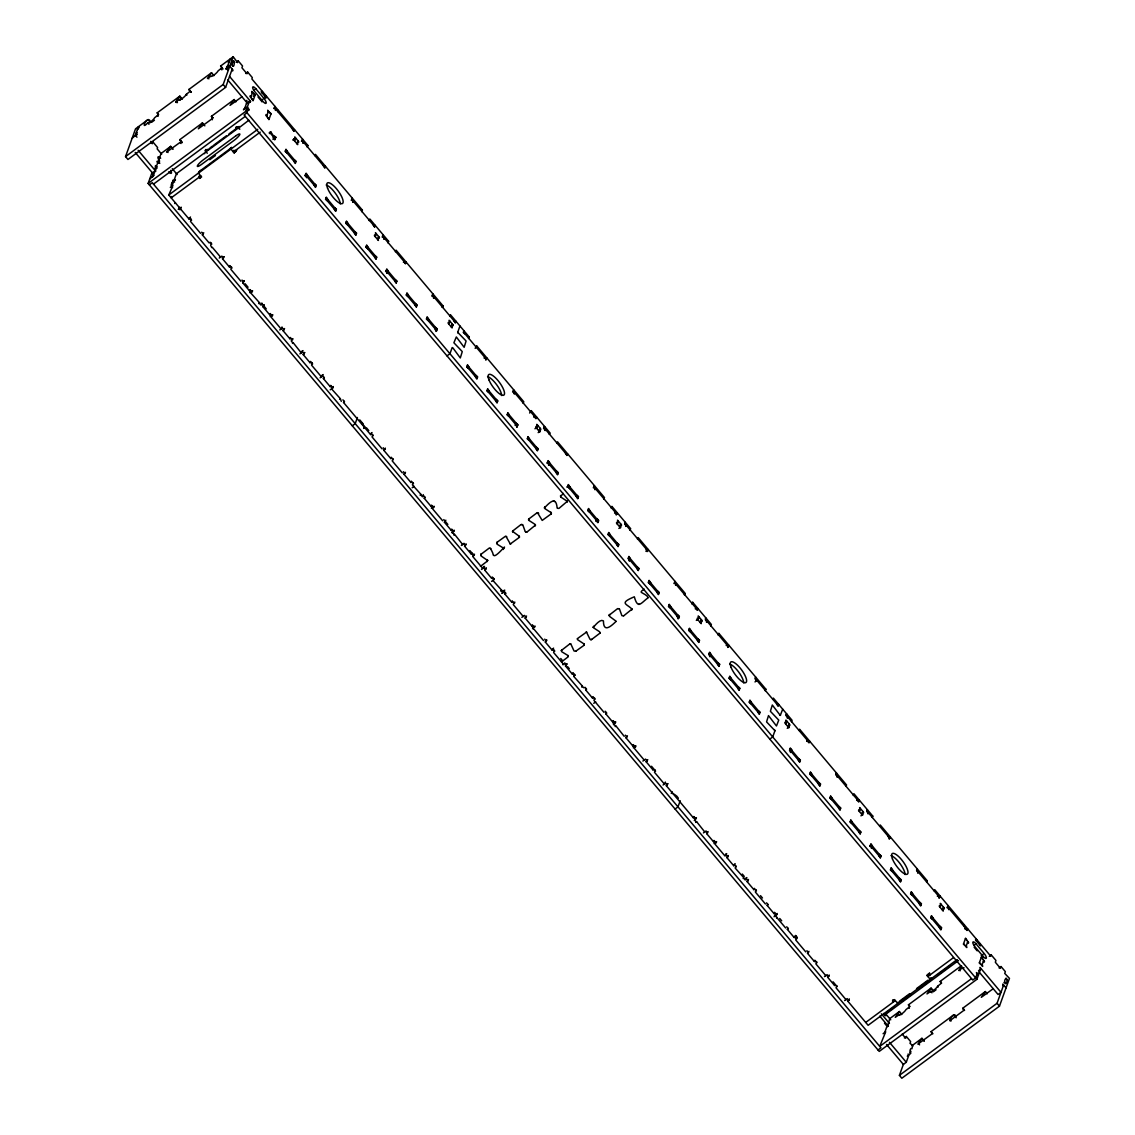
<?xml version="1.0" encoding="UTF-8"?>
<svg xmlns="http://www.w3.org/2000/svg" width="1135" height="1135" viewBox="0 0 1135 1135"><rect width="100%" height="100%" fill="white"/><g stroke="black" fill="none" stroke-linecap="round" stroke-linejoin="round"><path stroke-width="1.5" d="M480.743 554.689L480.999 555.895L487.582 560.477M496.619 543.353L497.144 542.161L496.676 543.183M503.529 548.702C508.097 541.849 495.513 558.576 493.612 555.242M512.609 531.847L512.637 531.137M519.461 537.195L519.376 536.217M528.584 519.362L528.555 520.071M535.436 525.15L527.08 531.946L525.505 531.691M544.516 507.856C551.525 500.209 556.235 497.357 557.143 508.097M551.369 513.644L550.901 512.197L551.269 513.914M567.316 501.869L567.23 500.904L567.33 501.599M561.414 650.766L561.442 650.497M568.252 656.555L568.167 655.576M577.389 638.721L577.36 639.431M584.241 644.07L583.773 645.474L575.956 651.079M593.321 627.215C593.009 628.237 599.847 618.121 603.437 620.888C603.38 634.508 612.943 624.207 616.021 621.498M600.16 633.004L591.292 639.743L589.987 639.232L586.483 632.124L577.417 638.622M616.106 621.228L609.552 616.376L609.282 615.17M632.082 609.183C626.662 603.692 618.688 603.338 634.337 596.797C637.842 610.062 641.374 602.501 647.915 597.946M641.119 591.789C639.899 592.442 647.901 594.924 648 597.677M452.808 347.778L460.299 357.951L462.271 351.595L453.901 342.784L456.313 336.953L464.158 347.296L466.088 340.997L457.731 332.328L459.93 325.972M769.785 739.112L772.722 736.941L774.95 730.699L766.565 721.903L768.494 715.603L776.468 725.989L778.752 720.115L770.381 711.304L772.311 705.019L780.284 715.405L782.71 709.191M232.022 64.766C235.087 71.292 234.817 53.146 232.022 64.766L233.243 66.199M1007.199 979.888L1006.078 978.384L1007.199 979.888C1006.447 987.663 1002.631 981.023 1006.021 978.398M457.717 332.186L458.086 333.108M774.935 730.798L774.425 729.592M180.337 97.014L182.153 99.171L179.827 96.135L175.726 101.966L179.472 99.412A4.469 0.865 -40.1 0 0 182.338 98.419A4.469 0.865 -40.1 0 0 186.296 94.361L190.325 91.126L188.892 89.452L211.55 72.725L213.933 75.662M931.608 988.968L933.424 991.125L931.083 988.103L908.44 1004.815L909.859 1006.504L905.843 1009.739A4.469 0.865 -40.1 0 1 901.871 1013.796A4.469 0.865 -40.1 0 1 899.005 1014.775L895.274 1017.343L899.374 1011.512L901.701 1014.548L899.885 1012.392M179.827 96.135L157.169 112.862L158.602 114.55L154.587 117.785A4.469 0.865 -40.1 0 1 150.614 121.842A4.469 0.865 -40.1 0 1 147.749 122.821C139.321 132.199 148.373 112.748 150.529 122.438M182.182 142.655L179.77 139.69L202.413 122.963L204.839 125.843M307.117 146.954L307.911 145.464L251.871 78.939L252.353 77.634L247.643 72.044L247.004 73.789L241.911 67.745L242.549 65.986L238.222 60.864L237.598 62.624L233.186 56.75L220.616 66.029L222.034 67.717L218.019 70.952A4.469 0.865 -40.1 0 1 214.047 74.995A4.469 0.865 -40.1 0 1 211.181 75.988L207.45 78.542L211.55 72.725M211.479 116.281L212.699 117.714L211.479 116.281L234.136 99.554L235.867 101.866M941.369 982.839L940.149 981.406L961.388 965.729M528.683 519.092L528.612 519.262M544.488 507.756L544.999 506.834L544.459 508.026M593.279 627.102L593.789 626.194L593.264 627.385M600.074 633.273L599.62 631.769L593.477 627.754M609.225 615.326L609.75 614.418L609.211 615.61M232.178 69.121L225.61 87.381L127.957 159.468L125.531 156.602L135.533 128.837L148.103 119.558M135.037 136.172L138.456 126.68L139.066 127.39M150.827 141.364L152.289 143.719L152.927 141.974L157.623 147.55L157.155 148.869L161.667 154.218M979.008 971.872L998.062 994.487L1000.999 992.331L980.016 967.417L980.498 969.262L976.88 979.335L879.228 1051.421L148.132 183.416L151.764 173.343L154.686 171.172M152.643 176.876L157.041 166.661L154.431 168.576M159.822 163.312L158.219 161.397L161.056 153.509L170.704 146.387L173.116 149.252M158.872 161.553L159.198 160.673L158.219 161.397M190.467 216.984L189.02 219.012L168.774 194.993L172.903 185.502L170.307 187.417M174.577 182.068L172.96 180.153L173.456 181.983L172.25 185.345L171.442 184.381L171.115 185.26L172.577 187.615M175.471 179.997L172.137 182.309M171.669 196.539L171.186 197.859L200.81 175.996M227.142 67.532L225.851 69.136L229.767 66.241L232.987 70.072L232.675 70.952L231.866 70.001M226.83 68.412L230.249 58.907L230.859 59.63M178.933 207.038L179.897 209.762M125.531 156.602L223.184 84.501L233.186 56.75M180.38 209.393L181.174 207.208L178.238 209.365M204.527 153.707L206.542 150.473L207.152 151.196M207.279 153.225L205.265 150.827L205.733 149.522M200.824 170.363L198.398 173.116L201.619 176.946L199.675 178.394L199.334 176.124L199.675 178.394M205.265 150.827L207.223 149.394L208.031 150.345L208.5 149.04M189.02 219.012L189.488 217.707M191.262 219.183L190.467 221.368L200.555 233.342M236.676 129.206L236.335 126.936L236.676 129.206L208.031 150.345M246.565 101.214L246.877 100.334M229.469 149.224L231.568 147.337L230.944 149.096L234.165 152.927L236.591 150.161L234.165 152.927M244.436 109.116L246.976 102.037M238.875 128.681L239.102 126.453L228.958 133.93M238.464 128.198L248.877 120.197M148.132 183.416L245.784 111.329L249.416 101.256L250.225 102.207L250.537 101.327L229.554 76.428M250.778 97.454L252.623 92.346M211.777 244.167L210.159 242.252L209.18 242.975L202.328 234.832L202.796 233.512M251.587 98.419L253.048 100.76L255.205 94.772L253.431 93.297M202.328 234.832L203.775 232.788M248.565 108.392L246.99 112.762L244.068 114.933L972.738 980.058L975.66 977.902L977.249 973.518M233.994 150.217L233.37 151.962L260.213 132.142M262.029 92.871L262.497 91.566M211.436 243.131L210.642 245.33L211.763 247.6M265.391 96.872L265.86 95.553M212.259 247.246L220.729 257.305M265.704 95.993L266.2 97.823L261.22 91.921L261.532 91.041L262.341 91.992M266.654 116.295L268.484 111.187M267.463 117.26L268.91 119.615L271.066 113.613L269.293 112.138M273.89 108.52L275.01 106.406M222.503 258.78L223.95 256.737L222.503 258.78L229.355 266.924L230.334 266.2L231.951 268.115M275.507 110.436L276.145 109.641L275.422 110.18M269.492 133.589L270.697 131.731L273.634 136.157M277.891 111.712L278.373 110.407M272.996 137.917L273.649 137.122L270.215 133.05M274.117 135.803L275.89 137.278L274.613 139.832M229.355 266.924L229.838 265.604M231.611 267.08L230.816 269.279L240.904 281.253M292.419 128.964L293.88 131.32L294.504 129.56M286.956 152.927L285.197 151.452L285.977 149.252L287.439 151.608M242.677 282.728L244.124 280.7L242.677 282.728L249.53 290.872L250.509 290.149L252.126 292.064L252.594 290.759L249.998 292.674M294.49 140.811L295.54 137.888L292.943 139.804M296.916 143.677L297.966 140.754M293.823 161.071L295.284 163.426L296.065 161.227L294.291 159.751M301.456 141.251L302.577 139.137M249.53 290.872L250.012 289.553M303.073 143.166L303.726 142.372L302.988 142.911M307.23 146.614L307.911 145.464M304.875 175.755L306.152 173.201L307.613 175.556M258.979 303.641L259.617 302.846L250.991 293.227L251.786 291.042L249.828 292.475M261.873 303.017L261.078 305.202L259.461 303.286M306.493 177.67L307.131 176.876L306.407 177.415M361.682 211.592L362.391 210.145L315.402 154.36L314.92 155.679M270.173 316.622L272.769 314.707L272.301 316.027L270.683 314.097L269.704 314.821L262.852 306.677L264.299 304.648M313.998 185.019L315.445 187.374L316.239 185.189L314.466 183.7M269.704 314.821L270.187 313.515M323.361 165.682L324.809 168.037L325.447 166.292M271.946 314.991L271.166 317.176L281.253 329.15L282.033 326.965M327.306 200.824L325.532 199.349L326.327 197.164L327.788 199.519M283.026 330.625L284.474 328.597L283.026 330.625L289.879 338.769L290.858 338.06L292.475 339.975L292.943 338.656M334.172 208.968L335.62 211.323L336.414 209.138L334.641 207.662M289.879 338.769L290.361 337.464M292.461 343.408L293.114 342.614L301.428 353.113L302.208 350.914M351.226 200.342L352.347 198.228L351.751 198.653M352.829 202.257L353.482 201.448L352.744 202.002M347.48 224.773L345.707 223.297L346.501 221.112L347.963 223.467M299.952 353.865L303.031 350.63M303.201 354.588L304.648 352.545L303.201 354.588L310.054 362.732L311.033 362.008L312.65 363.924M361.682 211.408L362.391 210.145M354.347 232.916L355.794 235.271L356.589 233.086L354.815 231.611M310.054 362.732L310.522 361.412M312.295 362.888L311.515 365.087L321.602 377.061L322.383 374.862M369.556 219.509L369.159 220.601L369.882 219.041L388.596 241.273L387.9 242.72M373.117 224.773L374.578 227.128L375.203 225.368M367.655 248.735L365.881 247.246L366.676 245.061L368.137 247.416M320.127 377.827L323.205 374.578M330.214 389.802L332.825 387.872L331.207 385.957L330.228 386.68L323.376 378.537L323.844 377.217M375.188 236.605L376.238 233.682M377.615 239.485L378.664 236.562M374.522 256.879L375.969 259.234L376.763 257.035L374.99 255.559M382.154 237.059L383.275 234.945L382.538 235.484M330.228 386.68L330.696 385.361M383.772 238.974L384.41 238.18L383.687 238.719M332.47 386.836L331.69 389.035L340.316 398.655L341.28 401.364M332.825 387.872L333.293 386.553M387.886 242.535L388.596 241.273M385.574 271.563L386.851 269.009L388.298 271.364M387.191 273.478L387.829 272.684L387.092 273.223M395.377 251.729L396.087 250.168L443.076 305.953L442.295 307.443M372.025 432.548L370.577 434.577L343.536 402.485L344.018 401.166M394.696 280.827L396.143 283.183L396.938 280.983L395.164 279.508M403.407 262.298L404.046 261.49M357.426 417.496L355.212 423.653L352.29 425.809M408.004 296.632L406.231 295.157L407.025 292.958L408.472 295.313M414.857 304.776L416.318 307.131L417.113 304.946L415.339 303.456M370.577 434.577L371.046 433.272M372.819 434.748L372.039 436.932L382.112 448.907M431.91 296.15L433.031 294.036L432.449 294.462M433.527 298.065L434.18 297.257L433.442 297.796M428.179 320.581L426.405 319.105L427.2 316.92L428.647 319.275M383.885 450.396L385.347 448.353L383.885 450.396L390.752 458.54L391.731 457.816L393.334 459.732M442.366 307.216L443.076 305.953M435.031 328.724L436.01 331.448M435.514 327.419L437.287 328.895L436.493 331.079M390.752 458.54L391.22 457.221M392.994 458.696L392.199 460.881L402.287 472.869M449.857 316.41L450.255 315.317M468.585 338.528L469.294 337.081L450.567 314.849L449.971 316.282M448.892 324.113L449.942 321.191M451.304 326.993L452.368 324.071M453.816 320.567L455.263 322.922L455.901 321.177M449.63 322.07L449.134 320.24L453.163 325.021L452.851 325.901L452.042 324.936M413.509 483.68L411.906 481.765L410.927 482.488L404.06 474.345L404.542 473.025M404.06 474.345L405.507 472.302M452.198 347.509L449.942 353.723L447.006 355.879M463.974 330.753L463.335 332.512L465.109 333.988M410.927 482.488L411.395 481.169M413.168 482.645L412.374 484.844L421.014 494.463L420.361 495.257M468.585 338.343L469.294 337.081M468.528 368.492L466.755 367.016L467.549 364.817L468.996 367.173M476.459 346.445L476.062 347.537L476.785 345.976L523.774 401.762L523.079 403.209L523.377 402.145M423.256 494.619L422.461 496.818L420.858 494.903M431.555 508.239L434.166 506.323L433.683 507.629L432.066 505.713L431.101 506.437L424.235 498.293L424.717 496.974M475.381 376.636L476.842 378.991L477.622 376.792L475.863 375.316M431.101 506.437L431.57 505.118M484.092 358.092L484.744 357.298M485.709 360.008L486.83 357.894L486.248 358.334M488.703 392.44L486.929 390.965L487.709 388.766L489.171 391.121M451.73 532.187L454.341 530.272L453.858 531.577L452.241 529.662L451.276 530.385L444.409 522.242L445.856 520.213M495.555 400.584L497.016 402.939L497.797 400.74L496.038 399.265M451.276 530.385L451.744 529.08M452.241 533.11L453.021 530.91M453.858 535.025L454.497 534.216L462.81 544.715M512.609 391.944L513.729 389.83M514.226 393.859L514.864 393.065L514.141 393.604M508.877 416.389L507.104 414.913L507.884 412.729L509.345 415.07M461.349 545.481L464.031 543.339M464.584 546.19L466.031 544.162L464.584 546.19L471.451 554.334L472.5 553.398M515.091 425.327L515.73 424.533M516.198 423.213L517.971 424.703L516.695 427.257M471.451 554.334L471.834 553.242M473.692 554.504L472.898 556.689L482.985 568.663L483.78 566.478M473.054 556.249L474.501 554.221L473.536 554.944M530.627 412.005L531.265 410.657L549.993 432.889L549.283 434.336L549.595 433.272M480.715 555.398L481.197 553.937L480.772 554.589M533.861 417.183L534.5 416.375M489.313 548.021L480.928 554.348M490.845 548.631C488.603 546.304 492.831 551.355 493.342 555.199M536.6 416.985L535.961 418.73L534.344 416.815M529.052 440.337L527.278 438.862L528.059 436.677L529.52 439.032M481.524 569.429L484.517 566.422M484.758 570.153L486.206 568.11L484.758 570.153L491.611 578.297L492.675 577.346M536.571 428.221L537.635 425.299M496.96 544.119L503.188 547.921M538.997 431.101L540.047 428.179M539.309 430.222L539.806 432.052L535.777 427.271L536.089 426.391L536.898 427.342L534.94 428.789M535.904 448.481L537.366 450.836L538.146 448.651L536.373 447.176M543.537 428.675L544.658 426.561L543.935 427.101M505.203 536.415L496.931 542.402M506.792 536.855L505.841 536.146L510.31 543.963L519.433 537.295M491.611 578.297L492.008 577.19M545.155 430.591L545.807 429.796L545.07 430.335M503.273 549.468L503.585 548.531M493.867 578.453L493.072 580.652L501.698 590.271L501.06 591.065M491.597 581.404L494.292 579.261M512.566 531.577L512.821 530.797M519.135 536.16L512.623 531.407M510.026 543.906L510.892 543.849M512.665 531.038L520.993 524.569M521.802 524.384L522.54 524.867L521.433 524.554M522.809 524.909L525.25 531.648M546.957 463.179L548.233 460.626L549.695 462.981M528.91 520.412L535.096 524.384M502.677 592.981L503.954 590.427M548.574 465.095L549.226 464.3L548.489 464.839M556.76 443.345L557.484 441.785L604.473 497.57L603.763 499.017L604.075 497.953M501.684 593.378L504.763 590.143M525.973 532.131L526.839 532.088M514.85 602.117L514.382 603.437L512.765 601.522L511.786 602.245L504.933 594.102L505.401 592.782M537.167 512.708L528.768 519.021M538.699 513.304L537.451 512.623L542.204 520.412L551.34 513.758M535.181 525.931L535.493 524.98M556.079 472.444L557.54 474.799L558.321 472.6L556.547 471.124M544.857 508.636L551.042 512.609M511.786 602.245L512.268 600.926M565.443 453.106L566.89 455.461L567.528 453.702L566.947 454.142M514.041 602.401L513.247 604.6L523.334 616.575M553.398 500.847L554.646 501.528M551.397 512.935L551.128 514.155M560.747 497.016L567.287 501.329L558.973 508.395L557.654 508.31M569.387 488.249L567.628 486.773L568.408 484.574L569.869 486.929M569.784 488.703L570.252 487.397M532.428 627.995L535.025 626.08L534.557 627.385L532.939 625.47L531.96 626.194L525.108 618.05L526.555 616.021M576.254 496.392L577.715 498.747L578.495 496.548L576.722 495.073M531.96 626.194L532.443 624.874M532.939 628.903L533.72 626.719M593.307 487.752L594.428 485.638L593.832 486.078M594.924 489.667L595.563 488.873L594.825 489.412M589.562 512.197L587.788 510.722L588.583 508.523L590.044 510.878M544.715 639.147L546.261 641.275L545.282 641.999L552.135 650.142L553.582 648.113M545.282 641.999L546.73 639.97M546.261 641.275L546.644 640.183M595.776 521.135L596.428 520.341M596.272 520.781L597.875 522.696L598.67 520.511L597.053 518.582L596.173 519.56M552.135 650.142L552.617 648.837M554.377 650.312L553.596 652.497L563.684 664.472M554.802 651.121L553.114 649.419M611.325 507.799L611.964 506.465L630.677 528.697L629.897 530.173L630.294 529.08M611.964 506.465L611.24 508.026M561.357 650.923L561.612 650.156M561.697 651.703L567.94 655.505M614.56 512.992L615.198 512.183M569.784 643.914L561.47 650.383M616.163 514.907L617.284 512.793M570.82 643.942L574.04 650.993L575.871 651.291M609.736 536.146L607.963 534.67L608.757 532.485L610.219 534.84M562.861 664.755L564.889 663.095M567.897 657.023L561.456 661.946M565.457 665.947L566.904 663.918L565.457 665.947L572.31 674.091L573.374 673.154M617.27 524.029L618.32 521.107M577.701 639.757L584.057 643.971M619.696 526.91L620.746 523.987M620.008 526.03L620.505 527.86L616.461 523.065L616.773 522.199L617.582 523.15M616.603 544.289L618.05 546.644L618.845 544.459L617.071 542.984M585.901 632.223L586.767 632.167M572.31 674.091L572.707 672.998M583.887 643.729L584.227 644.51M625.853 526.399L626.492 525.604L625.768 526.143M584.284 644.34L583.844 645.247M574.551 674.261L573.771 676.446L582.397 686.079L581.758 686.874M573.927 676.02L574.977 675.07M590.711 639.714L591.902 639.303M584.057 687.881L582.241 686.505M629.272 560.903L629.911 560.094L629.187 560.647M630.393 558.789L628.932 556.434L628.137 558.619L629.755 560.534M637.459 539.153L638.168 537.579L685.171 593.378L684.377 594.853L684.774 593.761M595.081 699.245L593.463 697.33L592.484 698.053L585.632 689.91L586.1 688.59M609.311 615.071L617.639 608.587M619.455 608.942L621.895 615.681L623.541 615.95M636.778 568.238L638.225 570.593L639.019 568.408L637.246 566.933M646.127 548.914L647.106 551.624M592.484 698.053L592.952 696.734M623.796 615.752L632.138 609.013L631.812 609.963M594.726 698.209L593.945 700.409L604.033 712.383M647.588 551.269L648.227 549.51L645.872 551.241M638.565 604.387L639.431 604.345M650.085 584.057L648.312 582.567L649.106 580.382L650.568 582.737M650.483 584.511L650.951 583.206M613.113 723.804L615.723 721.874L615.255 723.194L613.638 721.278L612.659 722.002L605.806 713.858L606.274 712.539M656.952 592.2L658.399 594.556L659.194 592.356L657.42 590.881M612.659 722.002L613.127 720.682M613.624 724.712L614.9 722.158M615.241 726.627L615.894 725.832L624.207 736.331M674.006 583.56L675.112 581.446L674.53 581.886M670.26 608.005L668.487 606.53L669.281 604.331L670.728 606.686M633.287 747.752L635.898 745.837L635.43 747.142L633.812 745.227L632.833 745.95L625.981 737.807L627.428 735.778M677.127 616.149L678.092 618.859M677.595 614.83L679.368 616.305L678.574 618.504M632.833 745.95L633.302 744.631M635.075 746.121L634.295 748.306L644.382 760.28M691.939 603.834L692.662 602.274L711.375 624.491L710.68 625.952L710.992 624.888M692.662 602.274L692.052 603.692M695.244 608.786L695.897 607.991M690.435 631.954L688.661 630.478L689.456 628.279L690.903 630.634M646.141 761.755L647.603 759.726L646.141 761.755L653.008 769.899L653.987 769.189L655.59 771.105M697.968 619.838L699.018 616.915M700.38 622.704L701.444 619.781M697.287 640.097L698.749 642.453L699.543 640.268L697.77 638.778M653.008 769.899L653.476 768.594L651.518 766.267M706.552 622.207L707.19 621.398L706.452 621.952M655.25 770.069L654.469 772.254L664.542 784.228L665.337 782.043M711.077 654.597L709.63 652.242L708.836 654.427L709.957 656.711M710.453 656.342L709.872 656.441M718.143 634.947L718.866 633.387L765.855 689.186L765.075 690.662M718.866 633.387L718.327 634.763M666.316 785.718L667.777 783.675L666.316 785.718L693.357 817.81L694.336 817.086L695.939 819.002L696.422 817.682M717.462 664.046L718.923 666.401L719.718 664.216L717.944 662.741M726.187 645.517L726.826 644.723M727.79 647.432L728.911 645.318L728.33 645.758M680.206 800.728L677.992 806.871L675.07 809.028M730.784 679.865L729.01 678.375L729.805 676.19L731.252 678.546M737.636 688.009L739.098 690.35L739.892 688.165L738.119 686.689M693.357 817.81L693.826 816.491M694.322 820.52L695.599 817.966M695.939 822.435L696.578 821.641L704.892 832.139M756.307 681.284L756.96 680.489L755.002 681.922M750.959 703.813L749.185 702.338L749.98 700.139L751.427 702.494M713.986 843.56L716.596 841.645L716.114 842.95L714.511 841.035L713.532 841.759L706.665 833.615L708.112 831.572M765.146 690.449L765.855 689.186M757.811 711.957L759.272 714.312L760.053 712.113L758.293 710.638M713.532 841.759L714 840.439M715.774 841.915L714.979 844.114L725.066 856.088L725.861 853.903M791.45 721.718L792.074 720.299L773.346 698.082L772.878 699.387M776.595 703.799L778.042 706.154L778.681 704.395M726.684 853.619L726.201 854.925L727.819 856.84L726.84 857.563L733.707 865.707L735.154 863.678M726.84 857.563L728.287 855.535L727.819 856.84M733.707 865.707L734.175 864.402M785.647 723.946L786.711 721.023M787.236 718.015L787.889 717.207M735.948 865.877L735.154 868.062L743.794 877.681L743.141 878.49M788.073 726.826L789.123 723.903M788.385 725.946L788.882 727.776L784.853 722.981L785.165 722.115L785.973 723.066M791.038 750.944L791.932 749.965L790.315 748.05L789.534 750.235L790.655 752.505M746.036 877.852L745.241 880.036L743.624 878.121M846.001 786.356L846.554 784.994L799.565 729.195L799.083 730.514M746.858 877.568L746.376 878.887L747.993 880.803L747.014 881.512L753.881 889.656L754.846 888.946L756.463 890.861M747.014 881.512L748.462 879.483L747.993 880.803M798.16 759.854L799.622 762.209L800.402 760.024L798.629 758.535M753.881 889.656L754.349 888.35M806.871 741.325L807.524 740.531L806.786 741.07M756.123 889.826L755.328 892.011L765.416 903.985M811.482 775.659L809.709 774.183L810.489 771.999L811.951 774.354M774.042 916.725L776.638 914.81L775.021 912.895L774.042 913.618L767.189 905.475L767.657 904.155M818.335 783.803L819.796 786.158L820.577 783.973L818.803 782.497M774.042 913.618L774.524 912.299M775.021 916.328L776.695 914.257M776.638 914.81L777.106 913.491L774.51 915.42M785.59 927.948L775.503 915.973M837.006 777.092L837.644 776.297M831.657 799.622L829.884 798.132L830.664 795.947L832.125 798.302M795.195 936.843L796.813 938.758L797.281 937.439L795.678 935.524L794.216 937.567L787.364 929.423L787.832 928.104M838.51 807.765L839.971 810.12L840.751 807.921L838.651 806.361M794.216 937.567L795.678 935.524M796.472 937.723L795.678 939.922L805.765 951.896M853.719 794.344L853.321 795.436L854.045 793.876L872.772 816.108L872.219 817.47M856.641 800.402L857.28 799.607M859.365 800.203L858.741 801.963L857.124 800.047M851.817 823.57L850.058 822.095L850.839 819.896L852.3 822.251M816.987 962.707L815.37 960.792L814.391 961.515L807.538 953.372L808.985 951.343M859.351 811.454L860.401 808.531M861.777 814.32L862.827 811.397M862.089 813.44L862.586 815.285L858.542 810.489L858.869 809.61L859.677 810.574M858.684 831.714L860.146 834.069L860.926 831.87L859.152 830.394M814.391 961.515L814.873 960.196M867.934 813.809L868.587 813.015M816.647 961.686L815.852 963.87L825.939 975.845M872.063 817.37L872.772 816.108M869.736 846.398L871.013 843.844L872.475 846.199M871.354 848.313L871.992 847.519M879.611 826.351L880.263 825.003L927.252 880.788L926.628 882.207M827.713 977.32L829.16 975.291L827.713 977.32L834.566 985.464L835.544 984.74L837.162 986.656M878.859 855.662L880.306 858.017L881.1 855.833L879.327 854.343M888.223 836.325L889.187 839.049M834.566 985.464L835.048 984.158L833.076 981.832M836.807 985.634L836.027 987.819L846.114 999.793M889.67 838.68L890.308 836.935M892.167 871.467L890.393 869.992L891.188 867.807L892.649 870.162M847.888 1001.269L849.335 999.24L847.888 1001.269L868.119 1025.302L957.089 959.628M899.033 879.611L900.481 881.966L901.275 879.781L899.502 878.306M917.69 872.9L918.343 872.091L917.605 872.645M912.341 895.416L910.568 893.94L911.362 891.755L912.824 894.11M926.586 881.952L927.252 880.788M919.208 903.559L920.655 905.914L921.45 903.73L919.676 902.254M892.564 1001.056L893.032 999.736L893.373 1002.006L892.564 1001.056L894.522 999.609L897.742 1003.439L898.225 1002.12M934.133 890.918L934.743 889.684L990.77 956.209L991.238 954.89L995.948 960.48L995.324 962.239L1000.417 968.297L1001.042 966.538L1005.369 971.659L1004.73 973.419L1009.469 978.398L999.467 1006.163L901.814 1078.25L899.402 1075.37L903.588 1063.75M884.576 1032.949L886.733 1026.962M887.542 1026.678L889.726 1018.634L899.374 1011.512M937.326 896.21L937.978 895.416M938.943 898.125L940.064 896.012L939.326 896.551M932.516 919.378L930.743 917.889L931.537 915.704L932.998 918.059M940.05 907.248L941.099 904.325M942.476 910.128L943.525 907.206M940.787 905.205L940.291 903.375L944.334 908.17L944.008 909.036L943.213 908.085M939.383 927.522L940.83 929.877L941.624 927.678L939.851 926.203M947.016 907.702L948.136 905.588M902.211 1034.084L905.702 1038.213L906.326 1036.468L910.639 1041.589L910.015 1043.335L911.788 1044.824M948.633 909.617L949.271 908.823L948.548 909.362M930.927 977.661L930.303 979.406L927.068 975.575L927.536 974.27M929.026 974.142L929.494 972.823L929.835 975.093L929.026 974.142L927.068 975.575M908.099 1053.989L908.582 1055.834L906.269 1062.261L903.346 1064.417L886.534 1044.455M924.344 1041.277L921.961 1038.341L912.313 1045.463L912.242 1047.662M910.937 1051.308L909.873 1054.231L907.276 1056.16M963.799 926.075L964.268 924.755M964.906 928.941L965.544 928.146M967.63 928.742L967.006 930.501L965.388 928.586M965.19 945.654L963.416 944.178L965.573 938.191L967.034 940.546M965.998 946.618L967.843 941.497M976.313 940.915L976.781 939.61M979.675 944.916L980.143 943.596M981.066 964.495L979.292 963.019L981.449 957.032L982.91 959.387M981.874 965.459L983.719 960.338M899.402 1075.37L997.055 1003.283L1003.624 985.024M172.421 148.699L170.704 146.387M204.144 125.276L202.413 122.963M234.136 99.554L230.036 105.371L242.138 96.645M931.069 988.131L926.997 993.919L930.728 991.366A4.469 0.865 -40.1 0 0 933.594 990.373A4.469 0.865 -40.1 0 0 937.567 986.315L941.582 983.08L940.149 981.505M921.946 1038.369L917.875 1044.157L931.934 1033.928L932.502 1033.233L931.026 1031.743M964.566 1010.476L962.75 1008.32L964.225 1009.824L963.658 1010.519L950.392 1020.351C947.342 1023.259 955.159 1008.845 956.11 1017.797M963.956 1009.668L962.75 1008.235L985.407 991.508L987.138 993.82M671.764 791.634C670.586 793.478 676.715 794.457 678.361 798.217M170.647 146.5L166.575 152.161L180.664 141.974L181.245 141.279L179.756 139.789M563.414 493.413C559.569 498.123 560.761 493.583 560.577 496.79M475.139 348.346L476.714 346.033M529.619 413.026L531.265 410.657M202.328 123.119L198.327 128.794L212.387 118.565L212.954 117.87L211.479 116.366M921.875 1038.497L923.691 1040.653M953.599 1015.073L955.415 1017.23M985.35 991.621L981.307 997.325L993.395 988.599M365.626 427.81L361.98 423.312M780.469 715.376L779.688 714.965M1005.851 983.591L1004.674 982.101L1003.936 982.64M961.714 966.225L958.72 970.496L962.452 967.942A4.469 0.865 -40.1 0 0 964.055 967.8M570.011 643.829L570.593 643.729M487.199 561.215L480.445 566.379M137.718 128.723L138.697 128L137.406 129.603M229.511 60.964L228.22 62.553L229.199 61.829M227.88 65.489L226.589 67.079L227.567 66.369M135.774 134.129L137.065 132.525L136.087 133.249L137.307 134.682M151.693 122.239L154.431 120.225M132.114 138.328L136.328 134.568L135.363 135.292L136.966 137.207M236.279 62.312L238.222 60.864M150.969 143.407L152.927 141.974M245.685 73.477L247.643 72.044M253.956 90.303L255.914 88.87L263.987 98.447A4.256 1.319 53.6 0 1 266.143 103.101A4.256 1.319 53.6 0 1 262.923 101.37L254.864 91.793A4.256 1.319 53.6 0 1 252.694 87.14A4.256 1.319 53.6 0 1 255.914 88.87M253.247 96.22L255.205 94.772M246.479 103.413L249.416 101.256M248.579 102.774L250.537 101.327M152.955 175.996L153.934 175.272L149.706 179.032M244.749 108.236L243.457 109.84L247.359 106.945L249.062 110.223L248.253 109.258M263.008 99.171L261.05 100.618L258.028 97.014M264.554 98.39L266.512 96.943M149.338 184.863L152.274 182.692L880.944 1047.818L878.008 1049.988M153.48 184.125L245.273 116.366M235.867 128.241L237.811 126.808L239.825 129.206M209.861 148.032L212.585 146.018M213.621 145.252L226.362 135.845M204.116 153.239L176.45 173.655L174.081 180.238L175.06 179.514M171.498 183.43L173.456 181.983M209.791 159.709L215.451 155.538M198.866 171.811L231.412 147.777M168.774 194.993L257.744 129.305M269.222 132.809L270.697 131.731M174.762 203.505L175.499 202.966M272.967 139.449L275.89 137.278M293.27 140.201L295.228 138.754L294.745 136.924L298.775 141.719L298.462 142.599L297.654 141.634M219.254 258.056L221.864 256.141L223.482 258.056M258.893 303.385L259.617 302.846M262.852 306.677L263.831 305.953M279.777 329.916L282.388 328.001L284.005 329.916M291.638 339.294L291.34 341.124L292.958 343.04M405.408 262.639L406.131 262.1L405.507 263.845L403.89 261.93M323.376 378.537L324.34 377.813L322.737 375.898M339.578 399.194L340.316 398.655M343.536 402.485L344.515 401.762L342.912 399.846M451.219 326.469L453.163 325.021M363.682 428.008L364.661 427.285M364.973 427.611L363.867 428.42M412.204 487.752L414.147 486.319M420.276 495.002L421.014 494.463M424.235 498.293L425.214 497.57L423.596 495.654M431.385 508.04L433.343 506.593L432.548 508.792L442.636 520.766M538.16 432.619L540.118 431.172M444.409 522.242L445.388 521.518M566.805 487.057L567.784 486.333L577.871 498.308M500.975 590.81L501.698 590.271M504.933 594.102L505.912 593.378L504.295 591.463M624.619 522.909L625.357 522.37L624.732 524.115L626.336 526.03M618.859 528.428L620.817 526.981M521.859 617.341L524.469 615.411L526.087 617.327L525.108 618.05M641.559 591.094L644.24 589.122M675.524 585.22L676.261 584.681L674.488 583.206M581.673 686.618L582.397 686.079M585.632 689.91L586.596 689.186L584.993 687.271M697.003 609.311L697.982 608.587L697.344 610.346L695.741 608.431M696.322 620.405L698.28 618.958L697.472 618.008L697.16 618.873L701.189 623.668L700.706 621.838M705.317 618.717L706.055 618.178L705.417 619.923L707.034 621.838M593.761 703.317L595.719 701.884M605.806 713.858L606.771 713.135L605.168 711.219M625.981 737.807L626.946 737.083L625.342 735.168M755.229 677.68L755.811 677.255L755.186 679.014L756.79 680.929M642.907 761.046L645.517 759.116L647.12 761.046M663.081 784.994L665.678 783.079L667.295 784.994M671.494 792.982L672.09 792.244M671.282 793.436L672.005 792.897M786.016 714.525L786.739 713.986L786.115 715.731L787.733 717.646M787.25 728.344L789.194 726.897M695.854 822.18L696.578 821.641M809.028 741.552L809.61 741.127L808.971 742.872L807.368 740.956M703.43 832.906L706.027 830.976L707.644 832.891L706.665 833.615M835.928 773.488L836.509 773.063L835.871 774.808L837.488 776.723M866.714 810.333L867.438 809.78L866.814 811.539L868.417 813.454M860.94 815.838L862.898 814.405M767.189 905.475L768.168 904.751L766.551 902.836M776.539 917.988L777.276 917.449M787.364 929.423L788.343 928.7L786.725 926.784M916.612 869.297L917.208 868.871L916.569 870.616L918.187 872.531M807.538 953.372L808.517 952.648L806.9 950.733M824.464 976.611L827.075 974.681L828.692 976.597M942.376 909.603L944.334 908.17M844.639 1000.559L847.249 998.644L848.867 1000.559M865.707 1022.436L895.331 1000.559M953.343 957.727L927.877 976.54L928.912 975.263M974.128 945.341L976.072 943.894L984.144 953.485A4.256 1.319 53.6 0 1 986.315 958.139A4.256 1.319 53.6 0 1 983.094 956.394L975.022 946.817A4.256 1.319 53.6 0 1 972.865 942.163A4.256 1.319 53.6 0 1 976.072 943.894M899.629 1001.084L909.717 993.636M916.541 988.599L927.933 980.186M885.314 1013.598L893.812 1007.327M902.282 1001.07L910.795 994.785M919.251 988.542L932.019 979.122M937.623 974.979L950.421 965.53M954.592 962.452L957.415 960.366M884.846 1014.903L958.465 960.565M888.45 1024.125L886.492 1025.572L884.477 1023.174M983.165 954.194L981.222 955.642A4.256 1.319 53.6 0 1 981.69 956.252M933.311 991.791L936.049 989.777M982.115 957.117L983.094 956.394M883.101 1033.715L885.711 1031.786L879.739 1046.385L971.532 978.625M989.294 956.337L991.238 954.89M978.554 970.695L980.498 969.262M904.368 1037.901L906.326 1036.468M999.098 967.985L1001.042 966.538M953.684 1014.917L931.026 1031.644L932.842 1033.801M618.078 608.587L619.398 609.112M910.795 1053.422C908.951 1052.556 910.412 1046.924 911.987 1048.768M976.625 940.035L975.816 939.085L975.504 939.964L980.484 945.866L979.987 944.036M274.528 107.726L294.036 130.88M302.109 140.456L324.965 167.597M351.864 199.533L374.734 226.688M382.793 236.264L405.663 263.405M432.563 295.341L455.419 322.496M463.491 332.073L486.362 359.213M513.261 391.149L536.117 418.29M544.19 427.881L567.046 455.022M593.945 486.958L616.816 514.098M624.888 523.689L647.745 550.83M674.644 582.766L697.514 609.906M705.573 619.483L728.443 646.638M755.342 678.574L778.199 705.715M786.271 715.291L809.142 742.446M836.027 774.382L858.897 801.523M866.97 811.099L889.826 838.24M916.725 870.176L939.596 897.331M947.668 906.908L967.162 930.062M274.372 108.165L275.989 110.081M301.953 140.896L303.556 142.811M351.708 199.973L353.325 201.888M382.637 236.704L384.254 238.62M432.407 295.781L434.024 297.696M484.588 357.738L486.206 359.653M513.105 391.589L514.708 393.505M544.034 428.321L545.651 430.236M593.789 487.397L595.407 489.313M615.042 512.623L616.66 514.538M726.67 645.162L728.287 647.078M937.822 895.856L939.439 897.771M947.498 907.347L949.115 909.263M233.342 61.106L234.548 62.553M375.926 234.562L375.43 232.732L379.473 237.527L379.147 238.393L378.352 237.442M537.309 426.178L536.827 424.348L540.856 429.129L540.544 430.009L539.735 429.058M618.008 521.986L617.511 520.156L621.554 524.938L621.242 525.817L620.434 524.852M698.706 617.795L698.209 615.95L702.239 620.746L701.927 621.625L701.118 620.661M786.385 721.903L785.902 720.058L789.932 724.854L789.619 725.733L788.811 724.768M860.089 809.397L859.606 807.567L863.636 812.362L863.324 813.228L862.515 812.277M294.802 139.931L294.008 138.967L293.681 139.846L297.725 144.642L297.228 142.797M375.501 235.739L374.692 234.775L374.38 235.654L378.409 240.45L377.927 238.605M449.205 323.234L448.396 322.283L448.084 323.149L452.113 327.944L451.631 326.114M940.362 906.383L939.553 905.418L939.241 906.297L943.27 911.093L942.788 909.248M974.156 947.257L977.178 950.846M255.034 95.212L251.814 91.382L252.31 93.212M270.91 114.053L267.69 110.223L268.172 112.053M965.417 938.631L968.652 942.461L968.339 943.341L967.531 942.376M981.293 957.472L984.513 961.302L984.201 962.182L983.392 961.217M1006.05 987.904L1002.815 984.073L1003.312 985.904M251.09 96.574L250.282 95.624L249.97 96.489L253.204 100.334M266.966 115.415L266.157 114.465L265.845 115.344L269.066 119.175M966.311 945.739L966.807 947.569L963.587 943.738M982.186 964.58L982.683 966.41L979.448 962.579M226.177 68.256L227.78 70.171M220.616 66.029L223.027 68.994M221.254 69.136L221.864 69.859M227.752 79.918L247.6 103.498M285.821 149.692L295.909 161.667M305.996 173.641L316.083 185.615M326.171 197.603L336.258 209.578M346.345 221.552L356.433 233.526M366.52 245.5L376.607 257.475M386.695 269.449L396.782 281.423M406.869 293.397L416.956 305.372M427.044 317.36L437.131 329.334M467.379 365.257L477.466 377.231M487.553 389.206L497.641 401.18M507.728 413.154L517.815 425.143M527.903 437.117L537.99 449.091M548.077 461.065L558.165 473.04M568.252 485.014L578.339 496.988M588.427 508.962L598.514 520.937M608.601 532.925L618.688 544.899M628.776 556.874L638.863 568.848M648.95 580.822L659.038 592.796M669.125 604.771L679.212 616.745M689.3 628.719L699.387 640.693M709.474 652.682L719.562 664.656M729.635 676.63L739.722 688.605M749.809 700.579L759.897 712.553M790.159 748.476L800.246 760.464M810.333 772.438L820.421 784.413M830.508 796.387L840.595 808.361M850.683 820.335L860.77 832.31M870.857 844.284L880.944 856.258M891.032 868.232L901.119 880.221M911.206 892.195L921.294 904.169M931.381 916.144L941.468 928.118M285.353 151.012L295.44 162.986M305.528 174.96L315.615 186.934M325.702 198.909L335.776 210.883M345.863 222.857L355.95 234.832M366.037 246.82L376.125 258.794M386.212 270.768L396.299 282.743M406.387 294.717L416.474 306.691M426.561 318.665L436.649 330.64M466.911 366.577L476.998 378.551M487.085 390.525L497.173 402.499M507.26 414.474L517.347 426.448M527.434 438.422L537.522 450.396M547.609 462.385L557.696 474.359M587.958 510.282L598.046 522.256M608.133 534.23L618.22 546.205M628.293 558.179L638.381 570.153M648.468 582.141L658.555 594.116M668.643 606.09L678.73 618.064M688.817 630.038L698.905 642.013M708.992 653.987L719.079 665.961M729.167 677.935L739.254 689.924M749.341 701.898L759.428 713.872M789.69 749.795L799.778 761.769M809.865 773.744L819.952 785.718M830.04 797.706L840.127 809.681M850.214 821.655L860.302 833.629M870.389 845.603L880.476 857.578M890.564 869.552L900.651 881.526M910.724 893.5L920.811 905.475M930.899 917.463L940.986 929.437M273.492 137.548L275.11 139.477M305.358 175.4L306.975 177.315M386.056 271.208L387.673 273.124M515.574 424.972L517.191 426.888M547.453 462.81L549.056 464.726M870.219 846.043L871.836 847.958M978.455 974.951L976.44 972.553L976.923 974.397M223.184 84.501L225.61 87.381M245.784 111.329L976.88 979.335M997.055 1003.283L999.467 1006.163M208.258 78.159L208.868 78.868M959.515 970.113L960.125 970.822M188.892 89.452L191.304 92.318L189.488 90.261M940.759 982.215L941.355 982.938M211.819 119.019L212.429 119.743M235.314 150.529L236.123 151.48M186.296 94.361L186.906 95.085M937.567 986.315L938.177 987.039M179.472 99.412L180.068 100.121M930.728 991.366L931.948 992.799M176.833 101.923L177.443 102.647M950.392 1020.351L951.002 1021.074M175.712 101.852L176.322 102.576M181.245 141.279L182.153 142.357M157.169 112.862L158.375 114.394M908.44 1004.815L909.646 1006.348M157.51 115.614L158.12 116.337M180.408 142.797L181.018 143.521M908.78 1007.568L909.376 1008.291M148.628 120.438L150.444 122.58M147.749 122.821L148.955 124.268M167.412 151.806L168.008 152.53M918.669 1043.774L919.577 1044.853M885.428 1013.527L890.734 1019.826M912.313 1045.463L912.923 1046.172M885.257 1013.966L885.754 1015.797L883.768 1013.427M172.279 168.704L177.216 174.563M881.356 1013.825L889.429 1023.401M888.364 1026.324L880.306 1016.747A4.256 1.319 53.6 0 1 879.824 1016.137M158.701 163.227L157.098 161.312L157.581 163.142L156.375 166.505L155.566 165.54L155.254 166.419L156.871 168.335M138.144 150.288L155.807 171.257M889.457 1042.299L906.269 1062.261M135.221 152.445L152.885 173.428M189.985 218.303L191.602 220.218M201.689 232.193L203.307 234.108M242.039 280.09L243.656 282.005M245.103 283.736L248.054 287.226M262.213 304.038L266.257 308.862M302.563 351.949L304.166 353.865M359.781 419.893L363.172 423.908M366.548 427.923L368.79 430.591M371.556 433.868L373.16 435.783M383.247 447.757L384.864 449.673M403.422 471.706L405.039 473.621M443.771 519.603L447.828 524.427M463.945 543.566L465.563 545.481M469.862 550.588L471.919 553.029M472.415 553.625L474.033 555.54M484.12 567.514L485.737 569.429M492.59 577.573L494.207 579.488M560.733 658.484L562.705 660.811M564.819 663.322L566.436 665.238M567.642 666.671L569.302 668.657M573.288 673.381L574.906 675.297M734.671 864.983L736.289 866.899M742.304 874.049L744.262 876.376M760.521 895.671L762.479 897.998M779.702 918.456L781.675 920.783M151.764 173.343L152.572 174.293M452.723 532.741L454.341 534.656M501.542 590.711L503.16 592.626M533.422 628.549L543.509 640.523M614.12 724.357L615.723 726.272M694.804 820.165L696.422 822.081M982.172 956.918A4.256 1.319 53.6 0 1 982.598 957.628M891.046 855.62A12.769 3.958 53.6 0 1 899.998 863.593A12.769 3.958 53.6 0 1 905.106 874.56M729.663 664.003A12.769 3.958 53.6 0 1 738.615 671.977A12.769 3.958 53.6 0 1 743.709 682.944M487.568 376.593A12.769 3.958 53.6 0 1 496.534 384.552A12.769 3.958 53.6 0 1 501.627 395.533M261.532 101.214A4.256 1.319 53.6 0 1 262.001 101.895M326.185 184.977A12.769 3.958 53.6 0 1 335.137 192.95A12.769 3.958 53.6 0 1 340.245 203.917M159.652 161.113A4.256 1.319 53.6 0 1 157.978 157.056A4.256 1.319 53.6 0 1 160.688 158.233M170.647 170.363A4.256 1.319 53.6 0 1 171.272 173.258A4.256 1.319 53.6 0 1 168.704 171.853M487.639 560.307L487.128 561.442L487.639 560.307M235.683 135.945L203.122 159.978A6.469 1.248 -40.1 0 0 197.376 165.838A6.469 1.248 -40.1 0 0 201.533 164.419L234.08 140.385A6.469 1.248 -40.1 0 0 239.825 134.512A6.469 1.248 -40.1 0 0 235.683 135.945M892.45 858.925A12.769 3.958 53.6 0 0 906.666 874.39A12.769 3.958 53.6 0 0 900.325 858.259A12.769 3.958 53.6 0 0 892.45 858.925M731.053 667.309A12.769 3.958 53.6 0 0 745.269 682.773A12.769 3.958 53.6 0 0 738.928 666.642A12.769 3.958 53.6 0 0 731.053 667.309M488.972 379.899A12.769 3.958 53.6 0 0 503.188 395.349A12.769 3.958 53.6 0 0 496.846 379.232A12.769 3.958 53.6 0 0 488.972 379.899M327.589 188.282A12.769 3.958 53.6 0 0 341.791 203.747A12.769 3.958 53.6 0 0 335.463 187.615A12.769 3.958 53.6 0 0 327.589 188.282"/></g></svg>
